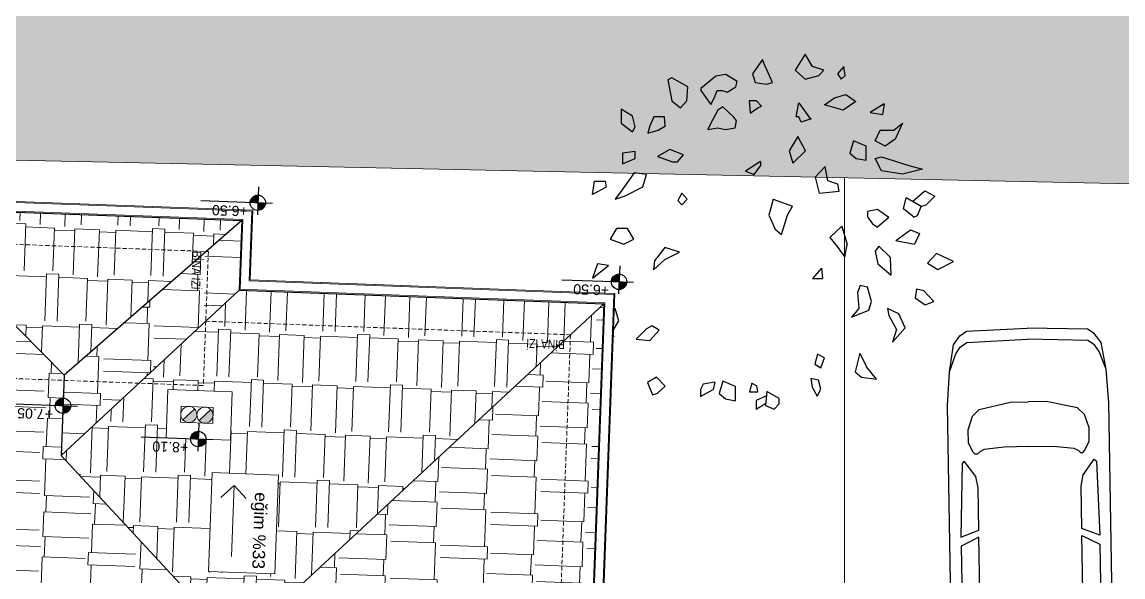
# Model space of a CAD drawing. Header units: centimetres. Extents: x 63871 to 181827, y -95930 to 42199.
# Drawn here: x 170262 to 171287, y 23440 to 23957 of the extents above; entities that cross this region are included whole.
import ezdxf

# ---------------------------------------------------------------- set-up
doc = ezdxf.new("R2010")
doc.units = ezdxf.units.CM
doc.linetypes.add('11-021_500-SatisOfisi_220512$0${ Diamond }', pattern=[12, 4, -2, 2, 2, -2])
doc.linetypes.add('11-021_500-SatisOfisi_280512$0${ Wide Dash }', pattern=[12, 4, -2, 4, -2])
for name, color, linetype, lineweight in [('2D Drafting - General_Pen_No__86', 173, 'Continuous', 18), ('A-AREA-IDEN', 7, 'Continuous', 9), ('A-DOOR', 31, 'Continuous', 9), ('A-FLOR-HRAL', 11, 'Continuous', 9), ('A-GLAZ', 151, 'Continuous', 9), ('A-WALL', 12, 'Continuous', 50), ('ARA SINIRLAR', 225, 'Continuous', 15), ('ARM_Pen_No__252', 8, 'Continuous', 18), ('Baca', 82, 'Continuous', 9), ('DUVAR', 7, 'Continuous', 40), ('İz DÜŞÜMÜ', 7, '11-021_500-SatisOfisi_220512$0${ Diamond }', 18), ('metal', 7, 'Continuous', 20), ('OLUK', 222, 'Continuous', 15), ('tefriş', 21, 'Continuous', 20), ('Çatı', 144, 'Continuous', 30)]:
    doc.layers.add(name, color=color, linetype=linetype, lineweight=lineweight)
for name, color, linetype in [('Bitirme - Duvar', 7, 'Continuous'), ('CAY', 94, 'Continuous'), ('furn', 7, 'Continuous'), ('KOT', 171, 'Continuous')]:
    doc.layers.add(name, color=color, linetype=linetype)
doc.styles.add('Arial', font='Arial.ttf', dxfattribs={"height": 250})
doc.styles.add('Arial_1', font='Arial.ttf', dxfattribs={"height": 300})
doc.styles.add('MtXpl_Arial_Narrow', font='')
doc.styles.add('MtXpl_Arial_Narrow_1', font='')
doc.styles.add('OLUŞTURULMUŞ_STİL_1', font='Arial.ttf')
doc.styles.get('MtXpl_Arial_Narrow').set_extended_font_data('Arial Narrow', bold=True)
doc.styles.get('MtXpl_Arial_Narrow_1').set_extended_font_data('Arial Narrow')
pattern_1 = [(0, (-196861.627, -36377.483), (97.155, 45.72), [22.86, -19.05, 26.67, -11.43, 34.29, -15.24]), (0, (-196838.767, -36375.58), (97.155, 45.72), [19.05, -72.39, 15.24, -22.86]), (0, (-196793.047, -36380.34), (97.155, 45.72), [11.43, -118.11]), (90, (-196861.627, -36377.483), (-32.385, 45.72), [43.815, -139.065]), (90, (-196838.767, -36377.483), (-32.385, 45.72), [42.8625, -140.0175]), (90, (-196819.717, -36377.483), (-32.385, 45.72), [40.005, -142.875]), (90, (-196793.047, -36380.34), (-32.385, 45.72), [43.815, -139.065]), (90, (-196781.617, -36380.34), (-32.385, 45.72), [43.815, -139.065]), (90, (-196747.327, -36377.483), (-32.385, 45.72), [41.91, -140.97])]
pattern_2 = [(270, (-196861.627, -36377.483), (45.72, -97.155), [22.86, -19.05, 26.67, -11.43, 34.29, -15.24]), (270, (-196859.72, -36400.343), (45.72, -97.155), [19.05, -72.39, 15.24, -22.86]), (270, (-196864.484, -36446.063), (45.72, -97.155), [11.43, -118.11]), (0, (-196861.627, -36377.483), (45.72, 32.385), [43.815, -139.065]), (0, (-196861.627, -36400.343), (45.72, 32.385), [42.8625, -140.0175]), (0, (-196861.627, -36419.393), (45.72, 32.385), [40.005, -142.875]), (0, (-196864.484, -36446.063), (45.72, 32.385), [43.815, -139.065]), (0, (-196864.484, -36457.493), (45.72, 32.385), [43.815, -139.065]), (0, (-196861.627, -36491.783), (45.72, 32.385), [41.91, -140.97])]

# ---------------------------------------------------------------- blocks, each defined once
blk = doc.blocks.new('M_Single-Flush - 80-231723-01_zemin')
at = {"layer": 'A-DOOR', "lineweight": 18}
for p, q in [((350, -50), (350, -850)), ((400, -50), (350, -50)), ((400, -50), (400, -850)), ((400, -850), (350, -850))]:
    blk.add_line(p, q, dxfattribs=at)
at = {"layer": 'A-DOOR'}
blk.add_arc((400, -50), 802, 180, 266.4242, dxfattribs=at)
blk = doc.blocks.new('M_Single-Flush - 100-231751-01_zemin')
at = {"layer": 'A-DOOR', "lineweight": 18}
for p, q in [((450, 100), (450, 1100)), ((500, 1100), (450, 1100)), ((500, 100), (500, 1100)), ((500, 100), (450, 100))]:
    blk.add_line(p, q, dxfattribs=at)
at = {"layer": 'A-DOOR'}
blk.add_arc((500, 100), 1002, 92.8611, 180, dxfattribs=at)
blk = doc.blocks.new('*U7')
at = {"layer": 'KOT', "linetype": 'Continuous'}
for p, q in [((531937.2, 4296263), (531937.4, 4296264.4)), ((531937.4, 4296264.4), (531937.8, 4296265.7)), ((531937.8, 4296265.7), (531938.5, 4296266.8)), ((531938.5, 4296266.8), (531939.4, 4296267.9)), ((531939.4, 4296267.9), (531940.5, 4296268.7)), ((531940.5, 4296268.7), (531941.7, 4296269.4)), ((531941.7, 4296269.4), (531943, 4296269.8)), ((531943, 4296269.8), (531944.4, 4296269.9)), ((531944.4, 4296269.9), (531944.4, 4296269.8)), ((531944.4, 4296269.8), (531944.4, 4296269.4)), ((531944.4, 4296269.4), (531944.4, 4296268.7)), ((531944.4, 4296268.7), (531944.4, 4296267.9)), ((531944.4, 4296267.9), (531944.4, 4296266.8)), ((531944.4, 4296266.8), (531944.4, 4296265.7)), ((531944.4, 4296265.7), (531944.4, 4296264.4)), ((531944.4, 4296264.4), (531944.4, 4296263))]:
    blk.add_line(p, q, dxfattribs=at)
at = {"layer": 'KOT', "linetype": 'Continuous', "extrusion": (0, 0, -1)}
for points in [[(-531937.4, 4296264.4), (-531944.4, 4296263), (-531937.2, 4296263)], [(-531937.8, 4296265.7), (-531944.4, 4296264.4), (-531937.4, 4296264.4)], [(-531937.4, 4296264.4), (-531944.4, 4296264.4), (-531944.4, 4296263)], [(-531938.5, 4296266.8), (-531944.4, 4296265.7), (-531937.8, 4296265.7)], [(-531937.8, 4296265.7), (-531944.4, 4296265.7), (-531944.4, 4296264.4)], [(-531939.4, 4296267.9), (-531944.4, 4296266.8), (-531938.5, 4296266.8)], [(-531938.5, 4296266.8), (-531944.4, 4296266.8), (-531944.4, 4296265.7)], [(-531940.5, 4296268.7), (-531944.4, 4296267.9), (-531939.4, 4296267.9)], [(-531939.4, 4296267.9), (-531944.4, 4296267.9), (-531944.4, 4296266.8)], [(-531941.7, 4296269.4), (-531944.4, 4296268.7), (-531940.5, 4296268.7)], [(-531940.5, 4296268.7), (-531944.4, 4296268.7), (-531944.4, 4296267.9)], [(-531943, 4296269.8), (-531944.4, 4296269.4), (-531941.7, 4296269.4)], [(-531941.7, 4296269.4), (-531944.4, 4296269.4), (-531944.4, 4296268.7)], [(-531944.4, 4296269.9), (-531944.4, 4296269.8), (-531943, 4296269.8)], [(-531943, 4296269.8), (-531944.4, 4296269.8), (-531944.4, 4296269.4)]]:
    blk.add_solid(points, dxfattribs=at)
blk = doc.blocks.new('*U8')
at = {"layer": 'KOT', "linetype": 'Continuous'}
for p, q in [((531944.4, 4296263.1), (531944.4, 4296263.4)), ((531944.4, 4296261.7), (531944.4, 4296263.1)), ((531951.5, 4296263.1), (531951.4, 4296261.7)), ((531951.5, 4296263.4), (531951.5, 4296263.1)), ((531944.4, 4296260.4), (531944.4, 4296261.7)), ((531944.4, 4296259.2), (531944.4, 4296260.4)), ((531944.4, 4296258.1), (531944.4, 4296259.2)), ((531944.4, 4296257.2), (531944.4, 4296258.1)), ((531944.4, 4296256.5), (531944.4, 4296257.2)), ((531944.4, 4296256.1), (531944.4, 4296256.5)), ((531945.8, 4296256.1), (531944.4, 4296256)), ((531944.4, 4296256), (531944.4, 4296256.1)), ((531947.1, 4296256.5), (531945.8, 4296256.1)), ((531948.3, 4296257.2), (531947.1, 4296256.5)), ((531949.4, 4296258.1), (531948.3, 4296257.2)), ((531950.3, 4296259.2), (531949.4, 4296258.1)), ((531951, 4296260.4), (531950.3, 4296259.2)), ((531951.4, 4296261.7), (531951, 4296260.4))]:
    blk.add_line(p, q, dxfattribs=at)
at = {"layer": 'KOT', "linetype": 'Continuous', "extrusion": (0, 0, -1)}
for points in [[(-531944.4, 4296263.4), (-531951.5, 4296263.1), (-531944.4, 4296263.1)], [(-531944.4, 4296263.4), (-531951.5, 4296263.4), (-531951.5, 4296263.1)], [(-531944.4, 4296263.1), (-531951.4, 4296261.7), (-531944.4, 4296261.7)], [(-531944.4, 4296263.1), (-531951.5, 4296263.1), (-531951.4, 4296261.7)], [(-531944.4, 4296261.7), (-531951, 4296260.4), (-531944.4, 4296260.4)], [(-531944.4, 4296261.7), (-531951.4, 4296261.7), (-531951, 4296260.4)], [(-531944.4, 4296260.4), (-531950.3, 4296259.2), (-531944.4, 4296259.2)], [(-531944.4, 4296260.4), (-531951, 4296260.4), (-531950.3, 4296259.2)], [(-531944.4, 4296259.2), (-531949.4, 4296258.1), (-531944.4, 4296258.1)], [(-531944.4, 4296259.2), (-531950.3, 4296259.2), (-531949.4, 4296258.1)], [(-531944.4, 4296258.1), (-531948.3, 4296257.2), (-531944.4, 4296257.2)], [(-531944.4, 4296258.1), (-531949.4, 4296258.1), (-531948.3, 4296257.2)], [(-531944.4, 4296257.2), (-531947.1, 4296256.5), (-531944.4, 4296256.5)], [(-531944.4, 4296257.2), (-531948.3, 4296257.2), (-531947.1, 4296256.5)], [(-531944.4, 4296256.5), (-531945.8, 4296256.1), (-531944.4, 4296256.1)], [(-531944.4, 4296256.5), (-531947.1, 4296256.5), (-531945.8, 4296256.1)], [(-531944.4, 4296256.1), (-531945.8, 4296256.1), (-531944.4, 4296256)]]:
    blk.add_solid(points, dxfattribs=at)
blk = doc.blocks.new('asdf')
at = {"layer": 'KOT'}
for p, q in [((435094.3, 4281336.8), (435094.3, 4281362.8)), ((435080.7, 4281351.9), (435147.5, 4281351.9))]:
    blk.add_line(p, q, dxfattribs=at)
blk.add_circle((435094.3, 4281351.6), 7.17, dxfattribs=at)
at = {"layer": 'KOT', "linetype": 'Continuous'}
for name, p in [('*U7', (-96850, -14911.1)), ('*U8', (-96850, -14911.6))]:
    blk.add_blockref(name, p, dxfattribs=at)
blk = doc.blocks.new('y')
for p, q in [((66798.9, 34324.7), (66798.9, 34329.6)), ((66799.4, 34324.7), (66799.4, 34329.8)), ((66812.4, 34330.7), (66812.4, 34330.7)), ((66825.5, 34324.7), (66825.5, 34329.8)), ((66826, 34324.7), (66826, 34329.6)), ((66807.3, 34319.9), (66807.3, 34325.6)), ((66809.4, 34317.9), (66815.5, 34317.9)), ((66817.5, 34319.9), (66817.5, 34325.6)), ((66764.7, 34299.7), (66844.1, 34299.7)), ((66764.7, 34299.7), (66764.7, 34294.7)), ((66794.8, 34304.3), (66830.1, 34304.3)), ((66794.8, 34302.7), (66794.8, 34299.7)), ((66795.8, 34303.7), (66829, 34303.7)), ((66830.1, 34302.7), (66830.1, 34299.7)), ((66830.1, 34302.7), (66830.1, 34299.7)), ((66844.1, 34299.7), (66844.1, 34294.7))]:
    blk.add_line(p, q)
at = {"color": 4, "ltscale": 30}
for p, q in [((66799.2, 34308.3), (66799.2, 34304.8)), ((66825.7, 34308.3), (66825.7, 34304.8)), ((66797.4, 34306.6), (66800.9, 34306.6)), ((66827.4, 34306.6), (66824, 34306.6))]:
    blk.add_line(p, q, dxfattribs=at)
blk.add_lwpolyline([(66794.5, 34299.7, -0.41586), (66793.8, 34300.4), (66794.1, 34329.8, -1), (66830.8, 34329.8), (66831.1, 34300.4, -0.41586), (66830.4, 34299.7)], format="xyb", close=True)
for centre in [(66799.2, 34306.6), (66825.7, 34306.6)]:
    blk.add_circle(centre, 1.02)
for centre, radius, start, end in [((66812.4, 34329.8), 13.5, 358.9853, 181.0147), ((66812.4, 34330), 13, 358.9459, 181.0541), ((66812.4, 34325.6), 5.1, 90, 180), ((66812.4, 34325.6), 5.1, 0, 90), ((66812.4, 34324.5), 13.5, 178.9853, 1.0147), ((66812.4, 34325), 13, 181.1929, 358.8071), ((66809.4, 34319.9), 2.04, 180, 270), ((66815.5, 34319.9), 2.04, 270, 0), ((66795.8, 34302.7), 1.02, 90, 180), ((66829, 34302.7), 1.02, 0, 90)]:
    blk.add_arc(centre, radius, start, end)
at = {"layer": 'ARM_Pen_No__252'}
for p, q in [((66774.4, 34307.1), (66776.2, 34307.1)), ((66774.4, 34301.5), (66774.4, 34307.1)), ((66776.2, 34309.8), (66785.5, 34309.8)), ((66776.2, 34302.6), (66776.2, 34309.8)), ((66776.2, 34307.1), (66776.2, 34305.2)), ((66785.5, 34309.8), (66785.5, 34302.6)), ((66785.5, 34307.1), (66785.5, 34305.2)), ((66787.3, 34307.1), (66785.5, 34307.1)), ((66787.3, 34301.5), (66787.3, 34307.1)), ((66775.3, 34305.2), (66775.3, 34301.5)), ((66776.2, 34305.2), (66775.3, 34305.2)), ((66785.5, 34302.6), (66776.2, 34302.6)), ((66785.5, 34305.2), (66786.4, 34305.2)), ((66786.4, 34305.2), (66786.4, 34301.5))]:
    blk.add_line(p, q, dxfattribs=at)
blk.add_lwpolyline([(66788.3, 34301.5), (66788.3, 34299.7), (66773.5, 34299.7), (66773.5, 34301.5)], close=True, dxfattribs=at)
at = {"layer": 'metal'}
for p, q in [((66842.9, 34324.2), (66835.8, 34324.2)), ((66835.8, 34317), (66835.8, 34324.2)), ((66835.8, 34320.6), (66843, 34320.6)), ((66842.7, 34323.9), (66836, 34323.9)), ((66836, 34317.2), (66836, 34323.9)), ((66842.7, 34317.2), (66836, 34317.2)), ((66836.9, 34320.6), (66841.7, 34320.6)), ((66839.3, 34315.9), (66839.3, 34325.6)), ((66839.3, 34317), (66839.3, 34324)), ((66839.3, 34322.7), (66839.3, 34317)), ((66842.7, 34323.9), (66842.7, 34317.2)), ((66842.9, 34324.2), (66842.9, 34317)), ((66842.9, 34317), (66835.8, 34317))]:
    blk.add_line(p, q, dxfattribs=at)
blk.add_circle((66839.3, 34320.6), 2.88, dxfattribs=at)
blk = doc.blocks.new('afadfa')
at = {"layer": 'Baca'}
h = blk.add_hatch(color=0, dxfattribs=at)
h.dxf.hatch_style = 1
h.paths.add_polyline_path([(525548.6, 4261233.8, 0.670516), (525535.8, 4261228.6, 0.199315), (525538, 4261223.2)])
h = blk.add_hatch(color=0, dxfattribs=at)
h.dxf.hatch_style = 1
h.paths.add_polyline_path([(525563.7, 4261233.8, 0.675614), (525550.8, 4261228.6, 0.202965), (525553, 4261223.2)])
for p, q in [((525538, 4261223.2), (525548.6, 4261233.8)), ((525553, 4261223.2), (525563.7, 4261233.8))]:
    blk.add_line(p, q, dxfattribs=at)
blk.add_lwpolyline([(525535.8, 4261236.1), (525565.8, 4261236), (525565.8, 4261221), (525535.8, 4261221.1)], close=True, dxfattribs=at)
for centre in [(525543.3, 4261228.6), (525558.3, 4261228.6)]:
    blk.add_circle(centre, 7.5, dxfattribs=at)
blk = doc.blocks.new('HRD')
at = {"layer": 'ARM_Pen_No__252'}
h = blk.add_hatch(dxfattribs=at)
h.set_pattern_fill('AR-B816', color=256, scale=0.09)
h.set_pattern_definition([(0, (-39959.2, 0), (0, 18.288), []), (90, (-39959.2, 0), (-18.288, 18.288), [18.288, -18.288])])
h.paths.add_polyline_path([(154149.6, 35592.5), (154149.6, 35503.5), (154219.6, 35503.5), (154219.6, 35483.2), (154324.6, 35483.2), (154324.6, 35692.5), (154369.6, 35692.5), (154369.6, 35927.5), (154369.6, 35927.5), (154369.6, 36097.5), (154369.6, 36177.5), (154254.6, 36177.5), (153954.6, 36177.5), (153839.6, 36177.5), (153839.6, 35897.6), (153869.6, 35897.5), (153869.6, 35882.5), (154019.6, 35882.5), (154019.6, 35872.5), (154019.6, 35833.3, -0.444416), (154030.5, 35823.5, -0.444416), (154019.6, 35813.7), (154019.6, 35773.5), (153939.6, 35773.5), (153939.6, 35692.5), (154019.6, 35692.5), (154019.6, 35687.5), (154019.6, 35633.7), (154020.6, 35632.9), (154019.6, 35631.5), (154019.6, 35592.5), (154019.6, 35582.5), (153989.6, 35582.5), (153989.6, 35577.5), (153989.6, 35497.5), (153989.6, 35437.5), (153994.6, 35437.5), (154094.6, 35437.5), (154139.6, 35437.5), (154139.6, 35592.5)])
h = blk.add_hatch(dxfattribs=at)
h.set_pattern_fill('ANGLE', color=256, scale=5)
h.set_pattern_definition([(0, (-39959.2, 0), (0, 34.925), [25.4, -9.525]), (90, (-39959.2, 0), (-34.925, 2e-15), [25.4, -9.525])])
h.paths.add_polyline_path([(153979.6, 35577.5), (153979.6, 35582.5), (153839.6, 35582.5), (153839.6, 35560.8), (153842.5, 35560.8, -35.598717), (153842.4, 35558.9), (153839.6, 35558.9), (153839.6, 35437.5), (153862.7, 35437.5), (153862.7, 35442.5), (153892.6, 35442.5, -0.415866), (153891.9, 35443.2), (153892.1, 35472.6, -1), (153928.9, 35472.6), (153929.1, 35443.2, -0.417788), (153928.4, 35442.5), (153942.2, 35442.5), (153942.2, 35437.5), (153979.6, 35437.5), (153979.6, 35497.5)])
h.paths.add_polyline_path([(153928.9, 35472.6, 1), (153892.1, 35472.6), (153891.9, 35443.2, 0.415866), (153892.6, 35442.5), (153892.9, 35442.5), (153892.9, 35445.5, -0.414214), (153893.9, 35446.6), (153927.1, 35446.6, -0.414206), (153928.1, 35445.5), (153928.1, 35442.5), (153928.4, 35442.5, 0.417795), (153929.1, 35443.2)], flags=17)
h.paths.add_polyline_path([(153924, 35472.4), (153924, 35467.5, -1.017869), (153897, 35467.5), (153897, 35472.4, -1.017869)], flags=16)
h.paths.add_polyline_path([(153923.5, 35472.6), (153923.5, 35467.5, -0.979394), (153897.5, 35467.5), (153897.5, 35472.6, -1.018569)], flags=0)
h.paths.add_polyline_path([(153941, 35467), (153941, 35459.8), (153933.8, 35459.8), (153933.8, 35467)], flags=16)
h.paths.add_polyline_path([(153940.8, 35466.8), (153940.8, 35460), (153934.1, 35460), (153934.1, 35466.8)], flags=0)
h.paths.add_polyline_path([(153940.3, 35463.4, -1), (153934.5, 35463.4, -1)], flags=0)
h.paths.add_polyline_path([(153915.6, 35468.5), (153915.6, 35462.7, -0.414219), (153913.6, 35460.7), (153907.4, 35460.7, -0.414214), (153905.4, 35462.7), (153905.4, 35468.5, -0.414214), (153910.5, 35473.6, -0.414212)], flags=0)
h.paths.add_polyline_path([(153924.8, 35449.4, -1), (153922.7, 35449.4, -1)], flags=16)
h.paths.add_polyline_path([(153864.6, 35477.5), (153938.7, 35477.4), (153938.7, 35493.8), (153864.6, 35493.8)], flags=24)
h.paths.add_polyline_path([(153865.1, 35490.5), (153938.1, 35490.5), (153938.1, 35506.8), (153865.1, 35506.9)], flags=24)
h.paths.add_polyline_path([(153883.3, 35506.4), (153927.8, 35506.4), (153927.8, 35519.3), (153883.3, 35519.3)], flags=24)
h.paths.add_polyline_path([(153864.7, 35503.7), (153888.1, 35503.6), (153888.1, 35519.9), (153864.7, 35519.9)], flags=24)
h.paths.add_polyline_path([(153862.3, 35534.3), (153908.8, 35534.3), (153908.8, 35568.2), (153862.3, 35568.2)], flags=24)
h.paths.add_polyline_path([(153861.8, 35512.8), (153916.1, 35512.8), (153916.1, 35546.8), (153861.8, 35546.8)], flags=24)
at = {"layer": '2D Drafting - General_Pen_No__86'}
for radius, start, end in [(17, 181.5717, 175.1354), (9, 182.9697, 170.7827)]:
    blk.add_arc((153859.4, 35559.4), radius, start, end, dxfattribs=at)
at = {"layer": 'A-DOOR'}
for p, q in [((153979.6, 35497.5), (153979.6, 35577.5)), ((153989.6, 35577.5), (153989.6, 35497.5)), ((153994.6, 35437.5), (154094.6, 35437.5)), ((153994.6, 35417.5), (154094.6, 35417.5))]:
    blk.add_line(p, q, dxfattribs=at)
at = {"layer": 'A-FLOR-HRAL'}
for p, q in [((153969.6, 35417.5), (153969.6, 35317.5)), ((154119.7, 35317.5), (154119.7, 35417.5)), ((154049.8, 35373.5), (154043.1, 35363.5)), ((154049.8, 35317.5), (154049.8, 35373.5)), ((154049.8, 35373.5), (154056.4, 35363.5)), ((154119.7, 35371.5), (153969.6, 35371.5)), ((154119.7, 35344.5), (153969.6, 35344.5)), ((154119.7, 35317.5), (153969.6, 35317.5))]:
    blk.add_line(p, q, dxfattribs=at)
at = {"layer": 'A-FLOR-HRAL', "linetype": '11-021_500-SatisOfisi_280512$0${ Wide Dash }'}
for p, q in [((154119.7, 35373.5), (153969.6, 35373.5)), ((154119.7, 35346.5), (153969.6, 35346.5)), ((154119.7, 35319.5), (153969.6, 35319.5))]:
    blk.add_line(p, q, dxfattribs=at)
at = {"layer": 'A-GLAZ', "ltscale": 3}
for p, q in [((153869.8, 35437.5), (153869.8, 35417.5)), ((153874.8, 35437.5), (153869.8, 35437.5)), ((153869.8, 35437.5), (153929.8, 35437.5)), ((153874.8, 35417.5), (153874.8, 35437.5)), ((153924.8, 35417.5), (153924.8, 35437.5)), ((153924.8, 35437.5), (153929.8, 35437.5)), ((153929.8, 35437.5), (153929.8, 35417.5)), ((153874.8, 35427.5), (153904.8, 35427.5)), ((153879.8, 35422.5), (153879.8, 35427.5)), ((153879.8, 35425), (153899.8, 35425)), ((153894.8, 35427.5), (153894.8, 35432.5)), ((153894.8, 35432.5), (153924.8, 35432.5)), ((153924.8, 35427.5), (153894.8, 35427.5)), ((153899.8, 35427.5), (153899.8, 35432.5)), ((153899.8, 35430), (153919.8, 35430)), ((153899.8, 35427.5), (153899.8, 35422.5)), ((153904.8, 35427.5), (153904.8, 35422.5)), ((153919.8, 35427.5), (153919.8, 35432.5)), ((153924.8, 35427.5), (153919.8, 35427.5)), ((153869.8, 35417.5), (153874.8, 35417.5)), ((153869.8, 35417.5), (153929.8, 35417.5)), ((153904.8, 35422.5), (153874.8, 35422.5)), ((153874.8, 35422.5), (153879.8, 35422.5)), ((153929.8, 35417.5), (153924.8, 35417.5))]:
    blk.add_line(p, q, dxfattribs=at)
at = {"layer": 'A-WALL', "lineweight": 53}
for p, q in [((153819.6, 35417.5), (153819.6, 35692.5)), ((154019.6, 35592.5), (154019.6, 35582.5)), ((154139.6, 35437.5), (154139.6, 35592.5)), ((154139.6, 35592.5), (154149.6, 35592.5)), ((154149.6, 35592.5), (154149.6, 35437.5)), ((153839.6, 35582.5), (153839.6, 35437.5)), ((153979.6, 35582.5), (153839.6, 35582.5)), ((153979.6, 35577.5), (153979.6, 35582.5)), ((154019.6, 35582.5), (153989.6, 35582.5)), ((153989.6, 35582.5), (153989.6, 35577.5)), ((153989.6, 35577.5), (153979.6, 35577.5)), ((153979.6, 35437.5), (153979.6, 35497.5)), ((153979.6, 35497.5), (153989.6, 35497.5)), ((153989.6, 35497.5), (153989.6, 35437.5)), ((153839.6, 35437.5), (153869.8, 35437.5)), ((153929.8, 35437.5), (153979.6, 35437.5)), ((153989.6, 35437.5), (153994.6, 35437.5)), ((153994.6, 35437.5), (153994.6, 35417.5)), ((154094.6, 35417.5), (154094.6, 35437.5)), ((154094.6, 35437.5), (154139.6, 35437.5)), ((154149.6, 35437.5), (154369.6, 35437.5)), ((153869.8, 35417.5), (153819.6, 35417.5)), ((153994.6, 35417.5), (153929.8, 35417.5)), ((154389.6, 35417.5), (154094.6, 35417.5))]:
    blk.add_line(p, q, dxfattribs=at)
at = {"layer": 'A-WALL', "lineweight": 50}
for p, q in [((153869.8, 35437.5), (153869.8, 35417.5)), ((153929.8, 35417.5), (153929.8, 35437.5))]:
    blk.add_line(p, q, dxfattribs=at)
at = {"layer": 'Bitirme - Duvar', "color": 161, "linetype": 'Continuous', "lineweight": 25}
blk.add_line((153899.8, 35384.8), (153899.8, 35432.3), dxfattribs=at)
blk.add_circle((153899.8, 35374.6), 10.2, dxfattribs=at)
at = {"layer": 'İz DÜŞÜMÜ'}
blk.add_lwpolyline([(153819.6, 36347.5), (154419.6, 36347.5), (154419.6, 35292.5), (154159.6, 35292.5), (154159.6, 35357.5), (153819.6, 35357.5), (153819.6, 36347.5)], dxfattribs=at)
at = {"layer": 'metal'}
for p, q in [((153862.9, 35557.1), (153856.3, 35562.6)), ((153856.7, 35556.7), (153862.2, 35563.3)), ((153859.4, 35560), (153856.7, 35556.7)), ((153859.4, 35560), (153862.9, 35557.1))]:
    blk.add_line(p, q, dxfattribs=at)
blk.add_lwpolyline([(153839.6, 35558.9), (153858.1, 35558.9), (153858.1, 35560.8), (153839.6, 35560.8)], dxfattribs=at)
for radius in [2.81, 1.81]:
    blk.add_circle((153859.4, 35560), radius, dxfattribs=at)
at = {"layer": 'tefriş'}
for p, q in [((154324.6, 35483.2), (154324.6, 35692.5)), ((154149.6, 35507.5), (154149.6, 35441.5)), ((154219.6, 35507.5), (154149.6, 35507.5)), ((154204.6, 35509.5), (154204.6, 35510.5)), ((154204.6, 35510.5), (154214.6, 35510.5)), ((154214.6, 35509.5), (154204.6, 35509.5)), ((154210.6, 35507.5), (154210.6, 35509.5)), ((154213.6, 35507.5), (154213.6, 35509.5)), ((154214.6, 35510.5), (154214.6, 35509.5)), ((154219.6, 35441.5), (154219.6, 35507.5)), ((154219.6, 35503.5), (154149.6, 35503.5)), ((154149.6, 35502.5), (154219.6, 35502.5)), ((154219.6, 35483.2), (154324.6, 35483.2)), ((154149.6, 35441.5), (154153.7, 35441.5)), ((154152.6, 35437.5), (154152.6, 35438.5)), ((154152.6, 35438.5), (154153.4, 35438.5)), ((154216.6, 35437.5), (154152.6, 35437.5)), ((154165.5, 35441.5), (154168.8, 35441.5)), ((154179.6, 35441.5), (154219.6, 35441.5)), ((154179.6, 35438.5), (154216.6, 35438.5)), ((154216.6, 35438.5), (154216.6, 35437.5))]:
    blk.add_line(p, q, dxfattribs=at)
blk.add_blockref('y', (87098.1, 1142.8))
at = {"layer": 'A-DOOR', "xscale": -0.1, "yscale": 0.1, "zscale": 0.1, "rotation": 270.0000000000001}
blk.add_blockref('M_Single-Flush - 80-231723-01_zemin', (153984.6, 35537.5), dxfattribs=at)
at = {"layer": 'A-DOOR', "xscale": -0.1, "yscale": 0.1, "zscale": 0.1}
blk.add_blockref('M_Single-Flush - 100-231751-01_zemin', (154044.6, 35427.5), dxfattribs=at)
at = {"layer": 'Baca'}
blk.add_blockref('afadfa', (-371386.1, -4225783.6), dxfattribs=at)
at = {"layer": 'DUVAR'}
blk.add_blockref('asdf', (-281047.6, -4245872.1), dxfattribs=at)
for s, height, style, p in [('Döş', 8.32, 'MtXpl_Arial_Narrow_1', (154031.1, 35527.3)), (': Lamine parke', 8.316, 'MtXpl_Arial_Narrow_1', (154049.1, 35527.3)), ('Döş', 8.32, 'MtXpl_Arial_Narrow', (153867.4, 35508.7)), (': Seramik', 8.32, 'MtXpl_Arial_Narrow_1', (153885.4, 35508.7)), ('Tav: Sıva+Boya', 8.316, 'MtXpl_Arial_Narrow_1', (154031.5, 35514.2)), ('Duv: Sıva+Boya', 8.316, 'MtXpl_Arial_Narrow_1', (154031.1, 35501.2)), ('Tav: Sıva+Boya', 8.316, 'MtXpl_Arial_Narrow_1', (153867.9, 35495.7)), ('Duv: Sıva+Boya', 8.316, 'MtXpl_Arial_Narrow_1', (153867.4, 35482.6))]:
    blk.add_text(s, height=height, rotation=359.957, dxfattribs=dict(style=style)).set_placement(p)
at = {"layer": 'A-AREA-IDEN', "char_height": 16.47, "width": 224.2, "attachment_point": 2, "line_spacing_factor": 0.941778, "style": 'Arial'}
for s, insert in [('HOL', (154053.4, 35580.8)), ('WC', (153885.2, 35559.8)), ('4 m²', (154052.7, 35559.8)), ('3 m²', (153889.2, 35538.3))]:
    blk.add_mtext(s, dxfattribs=dict(at, insert=insert))
at = {"layer": 'A-DOOR', "style": 'Arial', "text_generation_flag": 6}
for s, rotation, p in [('80 / 220', 180, (153911.6, 35557.5)), ('100 / 220', 270, (154014.2, 35447.9))]:
    blk.add_text(s, height=12.35, rotation=rotation, dxfattribs=at).set_placement(p)
at = {"layer": 'Bitirme - Duvar', "linetype": 'Continuous', "style": 'OLUŞTURULMUŞ_STİL_1'}
for s, insert, char_height, attachment_point, rotation in [('\\A1;60', (153895.8, 35398), 10, 7, 90), ('\\A1;3', (154042.2, 35378.9), 12.59, 9, 1.3886), ('\\A1;2', (154042.2, 35352.4), 12.59, 9, 1.3886), ('\\A1;1', (154038.9, 35324.8), 12.59, 9, 1.3886)]:
    blk.add_mtext(s, dxfattribs=dict(at, insert=insert, char_height=char_height, attachment_point=attachment_point, rotation=rotation))
at = {"layer": 'Bitirme - Duvar', "linetype": 'Continuous', "insert": (153915.8, 35398), "char_height": 10, "width": 14.493, "attachment_point": 7, "rotation": 90, "style": 'OLUŞTURULMUŞ_STİL_1'}
blk.add_mtext('\\A1;60', dxfattribs=at)
at = {"layer": 'Bitirme - Duvar', "linetype": 'Continuous', "insert": (153897.5, 35369), "char_height": 10, "attachment_point": 7, "style": 'OLUŞTURULMUŞ_STİL_1'}
blk.add_mtext('\\A1;P', dxfattribs=at)
at = {"layer": 'KOT', "style": 'Arial_1'}
blk.add_text('+0.50', height=9.45, dxfattribs=at).set_placement((154059.5, 35483.1))
blk = doc.blocks.new('02PCAR03')
at = {"color": 0, "linetype": 'ByBlock'}
for p, q in [((-185, 35), (-197, 33)), ((-185, 35), (-193, 32)), ((-170, 36), (-185, 35)), ((-35, 36), (-170, 36)), ((-11, 35), (-35, 36)), ((-14, 33), (-19, 35)), ((-6, 32), (-11, 35)), ((-201, 30), (-203, 27)), ((-197, 33), (-201, 30)), ((-196, 30), (-198, 27)), ((-193, 32), (-196, 30)), ((-145, 29), (-144, 30)), ((-144, 30), (-111, 31)), ((-111, 31), (-114, 23)), ((-111, 23), (-107, 31)), ((-107, 31), (-71, 31)), ((-71, 31), (-86, 23)), ((-66, 30), (-83, 21)), ((-62, 27), (-66, 30)), ((-9, 29), (-14, 33)), ((-4, 29), (-6, 32)), ((-203, 27), (-204, 0)), ((-198, 27), (-199, 0)), ((-165, 25), (-168, 22)), ((-159, 27), (-165, 25)), ((-153, 27), (-159, 27)), ((-149, 25), (-153, 27)), ((-148, 24), (-149, 25)), ((-138, 24), (-145, 29)), ((-60, 23), (-62, 27)), ((-6, 20), (-9, 29)), ((-1, 13), (-4, 29)), ((-168, 22), (-171, 8)), ((-151, 11), (-150, 20)), ((-150, 20), (-149, 22)), ((-149, 22), (-148, 23)), ((-148, 23), (-148, 24)), ((-133, 23), (-138, 24)), ((-114, 23), (-133, 23)), ((-86, 23), (-111, 23)), ((-83, 21), (-81, 17)), ((-58, 11), (-60, 23)), ((-11, 14), (-56, 23)), ((-4, 0), (-6, 20)), ((-81, 17), (-80, 11)), ((-151, 0), (-151, 11)), ((-80, 11), (-79, 0)), ((-57, 0), (-58, 11)), ((0, 0), (-1, 13)), ((-171, 8), (-171, 0)), ((-203, -27), (-204, 0)), ((-198, -27), (-199, 0)), ((-171, -8), (-171, 0)), ((-151, 0), (-151, -11)), ((-80, -11), (-79, 0)), ((-57, 0), (-58, -11)), ((-4, 0), (-6, -20)), ((0, 0), (-1, -13)), ((-168, -22), (-171, -8)), ((-151, -11), (-150, -20)), ((-81, -17), (-80, -11)), ((-58, -11), (-60, -23)), ((-11, -14), (-56, -23)), ((-1, -13), (-4, -29)), ((-83, -21), (-81, -17)), ((-165, -25), (-168, -22)), ((-150, -20), (-149, -22)), ((-149, -22), (-148, -23)), ((-148, -24), (-149, -25)), ((-148, -23), (-148, -24)), ((-138, -24), (-145, -29)), ((-133, -23), (-138, -24)), ((-114, -23), (-133, -23)), ((-111, -31), (-114, -23)), ((-86, -23), (-111, -23)), ((-111, -23), (-107, -31)), ((-71, -31), (-86, -23)), ((-66, -30), (-83, -21)), ((-60, -23), (-62, -27)), ((-6, -20), (-9, -29)), ((-201, -30), (-203, -27)), ((-196, -30), (-198, -27)), ((-159, -27), (-165, -25)), ((-153, -27), (-159, -27)), ((-149, -25), (-153, -27)), ((-145, -29), (-144, -30)), ((-62, -27), (-66, -30)), ((-9, -29), (-14, -33)), ((-4, -29), (-6, -32)), ((-197, -33), (-201, -30)), ((-185, -35), (-197, -33)), ((-193, -32), (-196, -30)), ((-185, -35), (-193, -32)), ((-144, -30), (-111, -31)), ((-107, -31), (-71, -31)), ((-14, -33), (-19, -35)), ((-6, -32), (-11, -35)), ((-170, -36), (-185, -35)), ((-35, -36), (-170, -36)), ((-11, -35), (-35, -36))]:
    blk.add_line(p, q, dxfattribs=at)
blk = doc.blocks.new('A$C5AA32782')
at = {"layer": 'CAY'}
for p, q in [((566, 945.5, 0), (539.4, 903.2, 0)), ((585.9, 912.6, 0), (566, 945.5, 0)), ((452.9, 931.4, 0), (426.3, 893.8, 0)), ((456.2, 922, 0), (452.9, 931.4, 0)), ((479.5, 870.3, 0), (456.2, 922, 0)), ((615.9, 903.2, 0), (585.9, 912.6, 0)), ((669.1, 912.6, 0), (652.5, 893.8, 0)), ((672.4, 889.1, 0), (669.1, 912.6, 0)), ((211.1, 882.5, 0), (201.2, 877.8, 0)), ((254.4, 859, 0), (211.1, 882.5, 0)), ((328.5, 887.1, 0), (288.5, 854.2, 0)), ((355.1, 891.8, 0), (328.5, 887.1, 0)), ((385, 873, 0), (355.1, 891.8, 0)), ((426.3, 893.8, 0), (432.9, 870.3, 0)), ((539.4, 903.2, 0), (566, 879.7, 0)), ((566, 879.7, 0), (602.6, 889.1, 0)), ((602.6, 889.1, 0), (615.9, 903.2, 0)), ((652.5, 893.8, 0), (662.4, 879.7, 0)), ((662.4, 879.7, 0), (672.4, 889.1, 0)), ((201.2, 877.8, 0), (211.1, 821.4, 0)), ((251, 821.4, 0), (254.4, 859, 0)), ((288.5, 854.2, 0), (288.5, 849.5, 0)), ((358.4, 844.8, 0), (381.7, 858.9, 0)), ((381.7, 858.9, 0), (385, 873, 0)), ((432.9, 870.3, 0), (462.9, 865.6, 0)), ((462.9, 865.6, 0), (479.5, 870.3, 0)), ((211.1, 821.4, 0), (234.4, 802.6, 0)), ((234.4, 802.6, 0), (251, 821.4, 0)), ((288.5, 849.5, 0), (315.2, 811.9, 0)), ((315.2, 811.9, 0), (325.1, 830.7, 0)), ((325.1, 830.7, 0), (331.8, 849.5, 0)), ((331.8, 849.5, 0), (345.1, 849.5, 0)), ((345.1, 849.5, 0), (358.4, 844.8, 0)), ((436.8, 821.9, 0), (416.8, 821.9, 0)), ((416.8, 821.9, 0), (420.1, 789, 0)), ((450.1, 807.8, 0), (436.8, 821.9, 0)), ((617.8, 810.6, 0), (644.5, 829.4, 0)), ((644.5, 829.4, 0), (674.4, 838.7, 0)), ((674.4, 838.7, 0), (701, 820, 0)), ((107, 781, 0), (77, 799.8, 0)), ((77, 799.8, 0), (77, 762.2, 0)), ((333.7, 796.5, 0), (313.8, 759, 0)), ((347, 805.9, 0), (333.7, 796.5, 0)), ((377, 777.7, 0), (347, 805.9, 0)), ((420.1, 789, 0), (440.1, 803.1, 0)), ((440.1, 803.1, 0), (450.1, 807.8, 0)), ((542.4, 778.7, 0), (549.1, 816.3, 0)), ((549.1, 816.3, 0), (575.7, 778.7, 0)), ((667.7, 796.5, 0), (617.8, 810.6, 0)), ((701, 820, 0), (667.7, 796.5, 0)), ((776.2, 813.8, 0), (739, 790.4, 0)), ((776.2, 813.8, 0), (772.2, 785.7, 0)), ((77, 762.2, 0), (107, 738.7, 0)), ((113.6, 752.8, 0), (107, 781, 0)), ((163.9, 778.9, 0), (152.9, 755.4, 0)), ((191.6, 778.9, 0), (163.9, 778.9, 0)), ((194, 755.2, 0), (191.6, 778.9, 0)), ((383.6, 768.3, 0), (377, 777.7, 0)), ((380.3, 749.6, 0), (383.6, 768.3, 0)), ((549.1, 778.7, 0), (542.4, 778.7, 0)), ((555.7, 764.6, 0), (549.1, 778.7, 0)), ((582.4, 774, 0), (555.7, 764.6, 0)), ((575.7, 778.7, 0), (582.4, 774, 0)), ((739, 790.4, 0), (772.2, 785.7, 0)), ((802.2, 743.4, 0), (825.4, 762.2, 0)), ((825.4, 762.2, 0), (805.5, 719.9, 0)), ((107, 738.7, 0), (113.6, 752.8, 0)), ((152.9, 755.4, 0), (147.3, 735.9, 0)), ((147.3, 735.9, 0), (175, 743.7, 0)), ((175, 743.7, 0), (194.4, 755.4, 0)), ((313.8, 759, 0), (307.1, 744.9, 0)), ((307.1, 744.9, 0), (333.7, 749.6, 0)), ((333.7, 749.6, 0), (353.7, 744.9, 0)), ((353.7, 744.9, 0), (380.3, 749.6, 0)), ((752.3, 715.2, 0), (765.6, 743.4, 0)), ((765.6, 743.4, 0), (802.2, 743.4, 0)), ((547, 726.4, 0), (523.7, 688.8, 0)), ((566.9, 688.8, 0), (547, 726.4, 0)), ((695, 715.3, 0), (685, 682.5, 0)), ((728.2, 701.2, 0), (695, 715.3, 0)), ((778.9, 701.1, 0), (752.3, 715.2, 0)), ((805.5, 719.9, 0), (778.9, 701.1, 0)), ((113.6, 687.1, 0), (80.3, 682.4, 0)), ((80.3, 682.4, 0), (80.3, 654.2, 0)), ((113.6, 668.3, 0), (113.6, 687.1, 0)), ((206.1, 691.9, 0), (172.9, 673.1, 0)), ((242.7, 677.8, 0), (206.1, 691.9, 0)), ((226.1, 659, 0), (242.7, 677.8, 0)), ((523.7, 688.8, 0), (533.7, 655.9, 0)), ((533.7, 655.9, 0), (566.9, 688.8, 0)), ((685, 682.5, 0), (701.6, 668.4, 0)), ((728.2, 663.7, 0), (728.2, 701.2, 0)), ((80.3, 654.2, 0), (113.6, 668.3, 0)), ((172.9, 673.1, 0), (212.8, 659, 0)), ((212.8, 659, 0), (226.1, 659, 0)), ((447.5, 660.3, 0), (407.6, 634.6, 0)), ((430.9, 625.3, 0), (447.5, 648.7, 0)), ((447.5, 660.3, 0), (447.5, 648.7, 0)), ((619.8, 646.7, 0), (593.2, 618.5, 0)), ((626.5, 609.1, 0), (619.8, 646.7, 0)), ((701.6, 668.4, 0), (728.2, 663.7, 0)), ((752.3, 668.3, 0), (768.9, 673, 0)), ((768.9, 635.4, 0), (752.3, 668.3, 0)), ((768.9, 673, 0), (842.1, 649.5, 0)), ((842.1, 649.5, 0), (878.7, 640.1, 0)), ((110.8, 630, 0), (80.9, 587.7, 0)), ((144.1, 625.3, 0), (110.8, 630, 0)), ((134.1, 592.4, 0), (144.1, 625.3, 0)), ((407.6, 634.6, 0), (430.9, 625.3, 0)), ((593.2, 618.5, 0), (603.2, 576.2, 0)), ((825.4, 626, 0), (768.9, 635.4, 0)), ((878.7, 640.1, 0), (825.4, 626, 0)), ((0.4, 572.3, 0), (5.9, 607.5, 0)), ((36.4, 591.8, 0), (0.4, 572.3, 0)), ((5.9, 607.5, 0), (33.6, 607.5, 0)), ((33.6, 607.5, 0), (36.4, 591.8, 0)), ((80.9, 587.7, 0), (60.9, 559.5, 0)), ((87.6, 568.9, 0), (134.1, 592.4, 0)), ((653.1, 599.7, 0), (626.5, 609.1, 0)), ((656.4, 580.9, 0), (653.1, 599.7, 0)), ((60.9, 559.5, 0), (87.6, 568.9, 0)), ((238.2, 576, 0), (227.1, 556.4, 0)), ((252.1, 560.3, 0), (238.2, 576, 0)), ((238.2, 544.7, 0), (252.1, 560.3, 0)), ((480.7, 559.5, 0), (469.6, 517.6, 0)), ((480.7, 559.5, 0), (532.8, 541.1, 0)), ((603.2, 576.2, 0), (656.4, 580.9, 0)), ((827.9, 533.9, 0), (835.1, 563.5, 0)), ((875, 540, 0), (835.1, 563.5, 0)), ((851.7, 554.1, 0), (885, 582.3, 0)), ((885, 582.3, 0), (911.6, 568.2, 0)), ((911.6, 568.2, 0), (888.3, 544.7, 0)), ((227.1, 556.4, 0), (238.2, 544.7, 0)), ((519.5, 517.6, 0), (532.8, 541.1, 0)), ((758.9, 532, 0), (732.3, 527.3, 0)), ((732.3, 527.3, 0), (732.3, 513.2, 0)), ((788.5, 511.1, 0), (758.9, 532, 0)), ((855.1, 511.8, 0), (827.9, 533.9, 0)), ((865, 516.5, 0), (875, 540, 0)), ((873.9, 540.7, 0), (888.3, 544.7, 0)), ((469.6, 517.6, 0), (486.2, 480, 0)), ((502.9, 465.9, 0), (519.5, 517.6, 0)), ((732.3, 513.2, 0), (745.6, 494.4, 0)), ((788.5, 511.1, 0), (758.9, 485, 0)), ((855.1, 511.8, 0), (865, 516.5, 0)), ((63.9, 482, 0), (47.2, 453.8, 0)), ((93.8, 482, 0), (63.9, 482, 0)), ((110.4, 453.8, 0), (93.8, 482, 0)), ((486.2, 480, 0), (502.9, 465.9, 0)), ((664, 488.3, 0), (631.4, 457.6, 0)), ((664, 488.3, 0), (678, 438.8, 0)), ((745.6, 494.4, 0), (758.9, 485, 0)), ((807.7, 450.2, 0), (846.9, 477.9, 0)), ((846.9, 477.9, 0), (870.2, 468.5, 0)), ((47.2, 453.8, 0), (83.8, 439.7, 0)), ((83.8, 439.7, 0), (110.4, 453.8, 0)), ((631.4, 457.6, 0), (651.4, 434.1, 0)), ((807.7, 450.2, 0), (856.9, 440.3, 0)), ((870.2, 468.5, 0), (856.9, 440.3, 0)), ((192.8, 430.8, 0), (165.1, 395.5, 0)), ((231.6, 419, 0), (192.8, 430.8, 0)), ((192.8, 399.5, 0), (231.6, 419, 0)), ((651.4, 434.1, 0), (671.4, 405.9, 0)), ((671.4, 405.9, 0), (678, 438.8, 0)), ((762.3, 435, 0), (752.8, 421.6, 0)), ((752.8, 421.6, 0), (759.9, 388.1, 0)), ((793.1, 404.9, 0), (762.3, 435, 0)), ((915.7, 415.1, 0), (891.6, 389.5, 0)), ((961, 393.8, 0), (915.7, 415.1, 0)), ((13.3, 387.6, 0), (0, 350, 0)), ((0, 350, 0), (43.2, 382.9, 0)), ((43.2, 382.9, 0), (13.3, 387.6, 0)), ((162.3, 372.1, 0), (192.8, 399.5, 0)), ((165.1, 395.5, 0), (162.3, 372.1, 0)), ((759.9, 388.1, 0), (795.4, 358, 0)), ((795.4, 358, 0), (793.1, 404.9, 0)), ((891.6, 389.5, 0), (918.8, 372.4, 0)), ((918.8, 372.4, 0), (961, 393.8, 0)), ((609.3, 376.3, 0), (585.9, 348.8, 0)), ((609.3, 376.3, 0), (612.6, 348.8, 0)), ((585.9, 348.8, 0), (612.6, 348.8, 0)), ((712.3, 330, 0), (705.7, 311.2, 0)), ((732.3, 325.3, 0), (712.3, 330, 0)), ((742.3, 287.7, 0), (732.3, 325.3, 0)), ((705.7, 311.2, 0), (709, 268.9, 0)), ((862, 320.6, 0), (858.7, 297.1, 0)), ((858.7, 297.1, 0), (885.3, 278.3, 0)), ((882, 315.9, 0), (862, 320.6, 0)), ((908.6, 287.7, 0), (882, 315.9, 0)), ((60.4, 268.9, 0), (37.1, 221.9, 0)), ((70.4, 236, 0), (60.4, 268.9, 0)), ((709, 268.9, 0), (689.1, 245.4, 0)), ((689.1, 245.4, 0), (735.6, 264.2, 0)), ((735.6, 264.2, 0), (742.3, 287.7, 0)), ((815.5, 254.8, 0), (785.5, 268.9, 0)), ((785.5, 268.9, 0), (788.8, 250.1, 0)), ((885.3, 278.3, 0), (908.6, 287.7, 0)), ((53.7, 207.8, 0), (70.4, 236, 0)), ((788.8, 250.1, 0), (808.8, 212.5, 0)), ((788.8, 250.1, 0), (808.8, 212.5, 0)), ((832.1, 217.2, 0), (815.5, 254.8, 0)), ((37.1, 221.9, 0), (57.1, 193.7, 0)), ((57.1, 193.7, 0), (53.7, 207.8, 0)), ((144.4, 214.7, 0), (116.7, 187.3, 0)), ((158.3, 222.5, 0), (144.4, 214.7, 0)), ((152.8, 183.4, 0), (177.7, 210.8, 0)), ((177.7, 210.8, 0), (158.3, 222.5, 0)), ((798.8, 179.6, 0), (832.1, 217.2, 0)), ((808.8, 212.5, 0), (798.8, 179.6, 0)), ((116.7, 187.3, 0), (152.8, 183.4, 0)), ((598.8, 147.3, 0), (591.7, 120.5, 0)), ((617.8, 137.2, 0), (598.8, 147.3, 0)), ((711.9, 149.9, 0), (699, 99.8, 0)), ((711.9, 149.9, 0), (729, 113.9, 0)), ((591.7, 120.5, 0), (608.3, 110.5, 0)), ((608.3, 110.5, 0), (617.8, 137.2, 0)), ((699, 99.8, 0), (715.7, 85.7, 0)), ((755.6, 81, 0), (729, 113.9, 0)), ((170.2, 85.7, 0), (146.9, 71.6, 0)), ((146.9, 71.6, 0), (160.2, 38.7, 0)), ((193.4, 62.2, 0), (170.2, 85.7, 0)), ((173.5, 43.4, 0), (193.4, 62.2, 0)), ((294.7, 67.6, 0), (288.1, 53.5, 0)), ((325.8, 72.5, 0), (294.7, 67.6, 0)), ((325.8, 72.5, 0), (321.3, 53.5, 0)), ((347.3, 75.1, 0), (337.3, 42.2, 0)), ((380.6, 61, 0), (347.3, 75.1, 0)), ((380.6, 23.4, 0), (380.6, 61, 0)), ((424.6, 70.4, 0), (418.1, 47.4, 0)), ((424.6, 70.4, 0), (437.5, 63.1, 0)), ((440.3, 47.4, 0), (437.5, 63.1, 0)), ((601.4, 77.9, 0), (581.4, 82.6, 0)), ((581.4, 82.6, 0), (584.8, 59.1, 0)), ((584.8, 59.1, 0), (598.1, 35.6, 0)), ((608, 54.4, 0), (601.4, 77.9, 0)), ((715.7, 85.7, 0), (755.6, 81, 0)), ((160.2, 38.7, 0), (173.5, 43.4, 0)), ((288.1, 53.5, 0), (288.1, 34.7, 0)), ((288.1, 34.7, 0), (321.3, 53.5, 0)), ((337.3, 42.2, 0), (354, 28.1, 0)), ((418.1, 47.4, 0), (440.3, 47.4, 0)), ((462.9, 36.2, 0), (435.8, 23.5, 0)), ((463.9, 47.9, 0), (460.6, 10.4, 0)), ((497.2, 29.2, 0), (463.9, 47.9, 0)), ((598.1, 35.6, 0), (608, 54.4, 0)), ((354, 28.1, 0), (380.6, 23.4, 0)), ((435.8, 23.5, 0), (435.8, 0, 0)), ((461.1, 15.9, 0), (435.8, 0, 0)), ((460.6, 10.4, 0), (483.9, 1, 0)), ((483.9, 1, 0), (497.2, 15.1, 0)), ((497.2, 15.1, 0), (497.2, 29.2, 0))]:
    blk.add_line(p, q, dxfattribs=at)
blk = doc.blocks.new('çatı planı')
at = {"layer": 'KOT'}
h = blk.add_hatch(color=256, dxfattribs=at)
h.dxf.hatch_style = 1
h.paths.add_polyline_path([(-337.2, -1132.1, 0.009987), (-337.2, -1131.8), (-344.4, -1131.8), (-344.4, -1139.2, 0.414214)])
blk.add_line((-358, -1131.8), (-291.2, -1131.8), dxfattribs=at)
blk.add_wipeout([(-680, -1060), (-680, 0), (0, 0), (0, -1125), (-340, -1125), (-340, -1060)]).dxf.layer = 'OLUK'
h = blk.add_hatch(color=256, dxfattribs=at)
h.dxf.hatch_style = 1
h.paths.add_polyline_path([(-297.1, -903.3, 0.402561), (-304.2, -910.1), (-297.1, -910.1)])
h = blk.add_hatch(color=256, dxfattribs=at)
h.dxf.hatch_style = 1
h.paths.add_polyline_path([(-289.9, -910, 0.009987), (-289.9, -909.7), (-297.1, -909.7), (-297.1, -917.2, 0.414214)])
h = blk.add_hatch(color=256, dxfattribs=at)
h.dxf.hatch_style = 1
h.paths.add_polyline_path([(-170, -929.5, 0.402561), (-177.2, -936.4), (-170, -936.4)])
h = blk.add_hatch(color=256, dxfattribs=at)
h.dxf.hatch_style = 1
h.paths.add_polyline_path([(-162.8, -936.3, 0.009987), (-162.8, -936), (-170, -936), (-170, -943.4, 0.414214)])
h = blk.add_hatch(color=256, dxfattribs=at)
h.dxf.hatch_style = 1
h.paths.add_polyline_path([(-683.4, -1064.2, 0.402561), (-690.6, -1071.1), (-683.4, -1071.1)])
h = blk.add_hatch(color=256, dxfattribs=at)
h.dxf.hatch_style = 1
h.paths.add_polyline_path([(-676.2, -1071, 0.009987), (-676.2, -1070.7), (-683.4, -1070.7), (-683.4, -1078.1, 0.414214)])
h = blk.add_hatch(color=256, dxfattribs=at)
h.dxf.hatch_style = 1
h.paths.add_polyline_path([(-344.4, -1125.3, 0.402561), (-351.5, -1132.2), (-344.4, -1132.2)])
at = {"layer": 'Çatı', "lineweight": 15}
h = blk.add_hatch(dxfattribs=at)
h.set_pattern_fill('AR-RSHKE', color=251, scale=0.15, angle=90)
h.set_pattern_definition([(90, (-196861.627, -36377.483), (-45.72, 97.155), [22.86, -19.05, 26.67, -11.43, 34.29, -15.24]), (90, (-196863.53, -36354.623), (-45.72, 97.155), [19.05, -72.39, 15.24, -22.86]), (90, (-196858.77, -36308.903), (-45.72, 97.155), [11.43, -118.11]), (180, (-196861.627, -36377.483), (-45.72, -32.385), [43.815, -139.065]), (180, (-196861.627, -36354.623), (-45.72, -32.385), [42.8625, -140.0175]), (180, (-196861.627, -36335.573), (-45.72, -32.385), [40.005, -142.875]), (180, (-196858.77, -36308.903), (-45.72, -32.385), [43.815, -139.065]), (180, (-196858.77, -36297.473), (-45.72, -32.385), [43.815, -139.065]), (180, (-196861.627, -36263.183), (-45.72, -32.385), [41.91, -140.97])])
h.paths.add_polyline_path([(-340, -720), (-170, -890), (-170, -890), (-170, -965), (-10, -1115), (-10, -10), (-340, -340)])
h = blk.add_hatch(dxfattribs=at)
h.set_pattern_fill('AR-RSHKE', color=251, scale=0.15, angle=270)
h.set_pattern_definition(pattern_2)
h.paths.add_polyline_path([(-340, -340), (-670, -340), (-670, -1050), (-340, -720)])
h.paths.add_polyline_path([(-554.8, -586.7), (-554.8, -525), (-462.6, -525), (-462.6, -586.7)], flags=16)
h.paths.add_polyline_path([(-438.1, -595), (-438.1, -505), (-358.1, -505), (-358.1, -595)], flags=16)
h.paths.add_polyline_path([(-435.1, -592), (-435.1, -508), (-361.1, -508), (-361.1, -592)], flags=0)
h.paths.add_polyline_path([(-575, -509.9), (-635, -509.9), (-635, -464.9), (-575, -464.9)], flags=16)
h.paths.add_polyline_path([(-590, -495), (-620, -494.9), (-620, -479.9), (-590, -479.9)], flags=0)
h.paths.add_polyline_path([(-605, -487.4, -1), (-620, -487.4, -1), (-605, -487.4, -1), (-590, -487.4, -1)], flags=0)
h.paths.add_polyline_path([(-541, -552.3), (-463.6, -552.3), (-463.6, -528.6), (-541, -528.6)], flags=8)
h.paths.add_polyline_path([(-428.7, -520.1), (-364.8, -520.1), (-364.8, -508.6), (-428.7, -508.6)], flags=8)
h = blk.add_hatch(dxfattribs=at)
h.set_pattern_fill('AR-RSHKE', color=251, scale=0.15)
h.set_pattern_definition(pattern_1)
h.paths.add_polyline_path([(-170, -890), (-340, -720), (-670, -1050), (-330, -1050)])
h.paths.add_polyline_path([(-267.1, -910), (-267.1, -955), (-327.1, -955), (-327.1, -910)], flags=16)
h.paths.add_polyline_path([(-280, -925), (-280, -940.1), (-310, -940), (-310, -924.9)], flags=0)
h.paths.add_polyline_path([(-280, -932.5, -1), (-295, -932.5, -1), (-310, -932.5, -1), (-295, -932.5, -1)], flags=0)
h.paths.add_polyline_path([(-311.1, -879.2), (-372.9, -879.2), (-372.9, -787), (-311.1, -787)], flags=16)
h.paths.add_polyline_path([(-345.5, -865.3), (-345.5, -788), (-369.2, -788), (-369.2, -865.3)], flags=8)
h.paths.add_polyline_path([(-637.6, -1017.2), (-596.5, -1017.3), (-596.5, -1002), (-637.6, -1002)], flags=25)
h = blk.add_hatch(dxfattribs=at)
h.set_pattern_fill('AR-RSHKE', color=251, scale=0.15, angle=270)
h.set_pattern_definition(pattern_2)
h.paths.add_polyline_path([(-170, -965), (-170, -890), (-330, -1050), (-330, -1115)])
h.paths.add_polyline_path([(-282.8, -1087.8), (-282.7, -1046.7), (-298, -1046.7), (-298, -1087.8)], flags=25)
h = blk.add_hatch(dxfattribs=at)
h.set_pattern_fill('AR-RSHKE', color=251, scale=0.15)
h.set_pattern_definition(pattern_1)
h.paths.add_polyline_path([(-330, -1115), (-10, -1115), (-170, -965)])
h.paths.add_polyline_path([(-282.8, -1087.8), (-282.7, -1046.7), (-298, -1046.7), (-298, -1087.8)], flags=24)
at = {"layer": 'A-AREA-IDEN'}
for p, q in [((-332, -801.8), (-332, -868.1)), ((-332, -868.1), (-343.9, -856.2)), ((-332, -868.1), (-320.1, -856.2))]:
    blk.add_line(p, q, dxfattribs=at)
blk.add_lwpolyline([(-311.1, -787), (-311.1, -879.2), (-372.9, -879.2), (-372.9, -787)], close=True, dxfattribs=at)
at = {"layer": 'Baca'}
blk.add_lwpolyline([(-327.1, -955), (-267.1, -955), (-267.1, -910), (-327.1, -910)], close=True, dxfattribs=at)
at = {"layer": 'İz DÜŞÜMÜ'}
blk.add_lwpolyline([(-300, -1020), (-300, -960), (-40, -960), (-40, -1085), (-300, -1085), (-300, -1020), (-640, -1020), (-640, -30), (-300, -30), (-300, -180), (-40, -180), (-40, -1095)], dxfattribs=at)
at = {"layer": 'KOT'}
for p, q in [((-297.1, -924.8), (-297.1, -898.7)), ((-310.7, -909.7), (-243.9, -909.7)), ((-170, -951.1), (-170, -925)), ((-183.6, -936), (-116.8, -936)), ((-683.4, -1085.8), (-683.4, -1059.7)), ((-697, -1070.7), (-630.2, -1070.7)), ((-344.4, -1146.9), (-344.4, -1120.8))]:
    blk.add_line(p, q, dxfattribs=at)
for centre in [(-297.1, -910), (-170, -936.3), (-683.4, -1071), (-344.4, -1132.1)]:
    blk.add_circle(centre, 7.17, dxfattribs=at)
at = {"layer": 'OLUK'}
for points in [[(-340, -1125), (-340, -1060), (-680, -1060), (-680, 0), (0, 0), (0, -1125)], [(-339, -1124), (-339, -1059), (-679, -1059), (-679, -1), (-1, -1), (-1, -1124)], [(-331, -1116), (-331, -1051), (-671, -1051), (-671, -9), (-9, -9), (-9, -1116)]]:
    blk.add_lwpolyline(points, close=True, dxfattribs=at)
at = {"layer": 'Çatı'}
for p, q in [((-340, -720), (-670, -1050)), ((-340, -720), (-170, -890)), ((-170, -890), (-330, -1050)), ((-170, -965), (-170, -890)), ((-330, -1115), (-170, -965)), ((-170, -965), (-10, -1115))]:
    blk.add_line(p, q, dxfattribs=at)
blk.add_lwpolyline([(-330, -1115), (-330, -1050), (-670, -1050), (-670, -10), (-10, -10), (-10, -1115)], close=True, dxfattribs=at)
at = {"layer": 'Baca'}
blk.add_blockref('afadfa', (-525845.8, -4262161.1), dxfattribs=at)
at = {"style": 'MtXpl_Arial_Narrow_1'}
for rotation, p in [(359.957, (-635.1, -1014.7)), (89.957, (-285.3, -1085.2))]:
    blk.add_text('BİNA İZİ', height=8.32, rotation=rotation, dxfattribs=at).set_placement(p)
at = {"layer": 'A-AREA-IDEN', "insert": (-363.3, -826.8), "char_height": 11.52, "width": 136.287, "attachment_point": 2, "rotation": 90, "line_spacing_factor": 0.941778, "style": 'Arial'}
blk.add_mtext('eğim %33', dxfattribs=at)
at = {"layer": 'KOT', "char_height": 9.45, "width": 57.696, "attachment_point": 2, "line_spacing_factor": 0.941778, "style": 'Arial_1'}
for s, insert in [('+8.10', (-271.3, -896.9)), ('+7.05', (-144.3, -923.2)), ('+6.50', (-657.7, -1057.9)), ('+6.50', (-318.6, -1119))]:
    blk.add_mtext(s, dxfattribs=dict(at, insert=insert))
blk = doc.blocks.new('VAZİYET PLANI')
at = {"layer": 'ARM_Pen_No__252'}
h = blk.add_hatch(dxfattribs=at)
h.set_pattern_fill('AR-HBONE', color=256, scale=0.51)
h.set_pattern_definition([(45, (-177951.86, -14930.114), (0, 73.27889), [155.448, -51.816]), (135, (-177915.22, -14893.474), (7e-15, 73.27889), [155.448, -51.816])])
h.paths.add_polyline_path([(-2120.2, 12277.2), (-2253.9, 9232.9), (-7195.1, 9337.4), (-6197.4, 12277.2)], flags=16)
h.paths.add_polyline_path([(-5125.4, 15515.8), (-2357.2, 23672.5), (-2865.8, 23896), (-7797.7, 9350.1), (-10518.2, 9407.7), (-10683.6, 8961), (623.4, 8722.4), (643.2, 9171.7), (-1702.9, 9221.3), (-1092.5, 23116.6), (-1633.6, 23354.4), (-1935.7, 15952.7), (-1958.7, 15952.7), (-1976.5, 15548.8)])
h.paths.add_polyline_path([(-1976.5, 15548.8), (-5125.4, 15515.8), (-6122.7, 12576.9), (-2107, 12576.9)])
at = {"layer": 'ARA SINIRLAR'}
for p, q in [((623.3, 8722), (-10683.6, 8961)), ((-6924.1, 8881.5), (-6924.1, 7396.5))]:
    blk.add_line(p, q, dxfattribs=at)
at = {"rotation": 177.873189238168}
blk.add_blockref('HRD', (147846.4, 38359.9), dxfattribs=at)
at = {"layer": 'CAY', "xscale": 0.3501001178103892, "yscale": 0.3501001178103892, "zscale": 0.3501001178103892}
blk.add_blockref('A$C5AA32782', (-7159, 8665.6, 0), dxfattribs=at)
at = {"layer": 'furn', "linetype": 'Continuous', "xscale": 2.086125961570064, "yscale": 2.086125961570064, "zscale": 2.086125961570064, "rotation": 270.9296038315418}
blk.add_blockref('02PCAR03', (-6747.2, 8316), dxfattribs=at)
at = {"layer": 'OLUK', "rotation": 177.8731895439683}
blk.add_blockref('çatı planı', (-7856.8, 7739.7), dxfattribs=at)

msp = doc.modelspace()

# ---------------------------------------------------------------- block references
at = {"layer": 'OLUK'}
msp.add_blockref('VAZİYET PLANI', (177951.9, 14930.1), dxfattribs=at)

doc.saveas('drawing.dxf')
